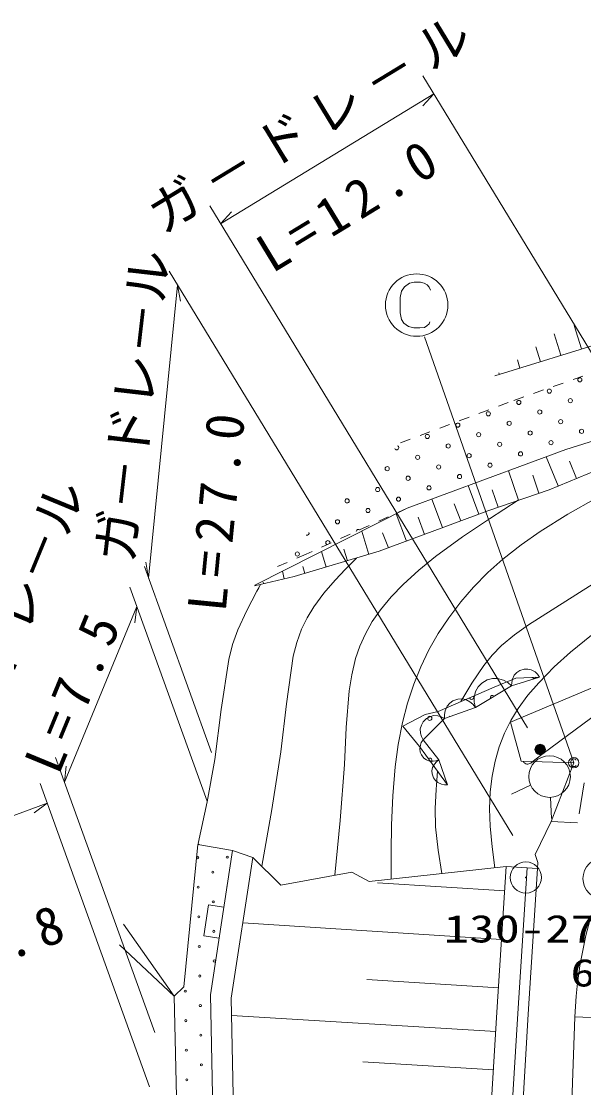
# Model space of a CAD drawing. Units: millimetres, scale not verified. Extents: x 40000 to 680000, y 20000 to 380000.
# Drawn here: x 392996 to 419882, y 267684 to 318639 of the extents above; entities that cross this region are included whole.
import ezdxf
from ezdxf.enums import TextEntityAlignment as Align

# ---------------------------------------------------------------- set-up
doc = ezdxf.new("R2010")
doc.units = ezdxf.units.MM
doc.header["$LTSCALE"] = 1000
for name, pattern in [('USER1', [9.899999, 7.790164, -0.97377, 0.162295, -0.97377]), ('USER2', [2, 1.5, -0.5]), ('USER5', [1, 0.5, -0.5])]:
    doc.linetypes.add(name, pattern=pattern)
for name, color, linetype, lineweight in [('S-BGD', 1, 'Continuous', 13), ('S-BGD-HTXT', 6, 'Continuous', 13), ('S-BMK', 2, 'Continuous', 13), ('S-BMK-SRVR', 3, 'Continuous', 13)]:
    doc.layers.add(name, color=color, linetype=linetype, lineweight=lineweight)
doc.styles.add('ＭＳ ゴシック', font='')
doc.styles.get('ＭＳ ゴシック').set_extended_font_data('MS Gothic')

# ---------------------------------------------------------------- blocks, each defined once
blk = doc.blocks.new('BUHIN1')
at = {"layer": 'S-BGD'}
blk.add_circle((0, 0), 22.5, dxfattribs=at)
at = {"layer": 'S-BMK-SRVR'}
blk.add_circle((0, 0), 746, dxfattribs=at)

msp = doc.modelspace()

# ---------------------------------------------------------------- linework, layer by layer
at = {"layer": 'S-BGD'}
for p, q in [((412712, 315175), (412184, 314601)), ((402523, 308969), (403052, 309543)), ((400468, 306030), (400609, 305263)), ((411169, 305747), (411109, 305447)), ((411312, 305957), (411169, 305747)), ((411552, 306122), (411312, 305957)), ((411784, 306167), (411552, 306122)), ((412077, 306167), (411784, 306167)), ((412249, 306122), (412077, 306167)), ((412392, 306040), (412249, 306122)), ((412497, 305935), (412392, 306040)), ((412557, 305792), (412497, 305935)), ((411109, 305447), (411109, 304712)), ((411109, 304712), (411169, 304397)), ((411169, 304397), (411282, 304210)), ((411282, 304210), (411499, 304052)), ((412489, 304180), (412534, 304285)), ((424179, 304346), (415631, 301700)), ((411499, 304052), (411769, 303992)), ((411769, 303992), (412054, 303992)), ((412054, 303992), (412272, 304015)), ((412272, 304015), (412384, 304082)), ((412384, 304082), (412489, 304180)), ((418792, 302679), (418476, 303699)), ((419771, 302982), (419424, 304102)), ((419406, 283212), (412274, 303570)), ((417812, 302375), (417594, 303080)), ((416833, 302072), (416713, 302460)), ((415853, 301769), (415831, 301841)), ((418225, 296258), (425234, 299147)), ((423500, 299592), (419029, 298185)), ((419029, 298185), (411446, 295373)), ((418663, 296438), (418087, 297836)), ((419539, 296799), (419202, 297619)), ((416762, 295757), (416280, 297166)), ((417737, 296091), (417443, 296951)), ((414866, 295094), (414357, 296453)), ((415299, 295256), (418225, 296258)), ((415786, 295423), (415502, 296253)), ((413137, 294447), (412626, 295811)), ((414002, 294770), (413696, 295587)), ((416059, 295314), (416742, 295750)), ((420475, 295860), (419128, 295085)), ((404167, 291700), (411446, 295373)), ((410111, 293313), (415299, 295256)), ((411408, 293799), (410918, 295107)), ((415376, 294872), (416059, 295314)), ((419128, 295085), (417808, 294256)), ((412272, 294123), (411965, 294943)), ((414083, 294004), (415376, 294872)), ((409603, 293162), (409271, 294276)), ((410543, 293475), (410271, 294203)), ((417808, 294256), (416898, 293622)), ((412803, 293072), (414083, 294004)), ((416898, 293622), (416021, 292938)), ((406047, 292103), (410111, 293313)), ((407571, 292557), (407348, 293305)), ((408587, 292859), (408421, 293418)), ((411998, 292420), (412803, 293072)), ((399084, 292036), (398943, 292803)), ((406555, 292255), (406454, 292594)), ((408501, 292465), (409014, 292987)), ((416021, 292938), (415303, 292295)), ((404138, 291672), (406047, 292103)), ((405558, 291993), (405475, 292360)), ((408002, 291938), (408501, 292465)), ((411246, 291734), (411998, 292420)), ((415303, 292295), (414617, 291600)), ((417241, 289808), (420807, 292066)), ((404254, 291404), (404346, 291571)), ((404346, 291571), (404438, 291739)), ((404579, 291771), (404563, 291845)), ((407460, 291312), (408002, 291938)), ((410678, 291139), (411246, 291734)), ((414617, 291600), (414002, 290893)), ((403772, 290488), (404254, 291404)), ((406980, 290668), (407460, 291312)), ((410170, 290521), (410678, 291139)), ((398517, 290674), (398431, 289898)), ((403348, 289555), (403772, 290488)), ((406659, 290142), (406980, 290668)), ((409777, 289954), (410170, 290521)), ((414002, 290893), (413427, 290141)), ((406392, 289591), (406659, 290142)), ((409444, 289369), (409777, 289954)), ((413427, 290141), (412927, 289387)), ((403100, 288856), (403348, 289555)), ((406164, 288957), (406392, 289591)), ((416573, 289327), (417241, 289808)), ((405994, 288307), (406164, 288957)), ((409183, 288784), (409444, 289369)), ((412927, 289387), (412478, 288603)), ((415957, 288809), (416573, 289327)), ((420252, 289314), (419258, 288499)), ((402910, 288140), (403100, 288856)), ((408980, 288184), (409183, 288784)), ((412478, 288603), (412092, 287799)), ((415505, 288353), (415957, 288809)), ((416382, 285153), (424354, 288507)), ((419258, 288499), (418478, 287792)), ((402550, 285757), (402910, 288140)), ((405667, 286029), (405994, 288307)), ((408795, 287419), (408980, 288184)), ((415105, 287864), (415505, 288353)), ((408670, 286641), (408795, 287419)), ((412092, 287799), (411761, 286973)), ((414535, 287020), (415105, 287864)), ((416562, 287395), (416478, 287207)), ((416684, 287522), (416562, 287395)), ((416825, 287622), (416684, 287522)), ((417033, 287688), (416825, 287622)), ((417206, 287688), (417033, 287688)), ((417378, 287654), (417206, 287688)), ((417555, 287548), (417378, 287654)), ((417677, 287443), (417555, 287548)), ((417776, 287305), (417677, 287443)), ((418478, 287792), (417731, 287034)), ((411761, 286973), (411463, 286060)), ((414011, 286136), (414535, 287020)), ((416438, 286881), (414702, 285858)), ((415005, 287019), (414839, 286834)), ((415274, 287178), (415005, 287019)), ((415517, 287233), (415274, 287178)), ((415769, 287242), (415517, 287233)), ((415600, 286830), (416637, 287255)), ((416051, 287151), (415769, 287242)), ((416255, 287043), (416051, 287151)), ((416438, 286881), (416255, 287043)), ((417776, 287305), (416438, 286881)), ((416443, 287052), (416438, 286881)), ((416478, 287207), (416443, 287052)), ((416637, 287255), (417776, 287305)), ((417731, 287034), (417215, 286435)), ((408525, 284887), (408670, 286641)), ((412928, 285662), (415600, 286830)), ((414710, 286617), (414653, 286326)), ((414839, 286834), (414710, 286617)), ((417215, 286435), (416747, 285801)), ((405399, 283736), (405667, 286029)), ((411463, 286060), (411223, 285132)), ((414702, 285858), (413231, 285332)), ((413348, 285908), (413263, 285696)), ((413479, 286055), (413348, 285908)), ((413632, 286171), (413479, 286055)), ((413860, 286253), (413632, 286171)), ((414052, 286260), (413860, 286253)), ((414245, 286229), (414052, 286260)), ((414446, 286119), (414245, 286229)), ((414586, 286007), (414446, 286119)), ((414702, 285858), (414586, 286007)), ((414653, 286326), (414653, 286098)), ((414653, 286098), (414702, 285858)), ((421145, 286020), (417951, 283645)), ((402250, 283361), (402550, 285757)), ((411238, 284951), (412301, 285517)), ((412301, 285517), (412928, 285662)), ((412523, 285412), (412363, 285329)), ((412698, 285463), (412523, 285412)), ((412912, 285450), (412698, 285463)), ((413074, 285412), (412912, 285450)), ((413231, 285332), (413074, 285412)), ((413263, 285696), (413230, 285522)), ((413230, 285522), (413231, 285332)), ((416747, 285801), (416399, 285231)), ((408440, 283120), (408525, 284887)), ((411223, 285132), (411019, 284083)), ((412027, 283979), (411238, 284951)), ((412121, 285010), (412070, 284835)), ((412204, 285169), (412121, 285010)), ((413231, 285332), (412201, 284301)), ((412363, 285329), (412204, 285169)), ((416399, 285231), (416102, 284628)), ((416898, 283281), (416382, 285153)), ((412070, 284835), (412083, 284621)), ((412083, 284621), (412124, 284461)), ((412124, 284461), (412201, 284301)), ((416102, 284628), (415848, 283970)), ((411019, 284083), (410872, 283014)), ((412639, 283162), (412027, 283979)), ((412073, 284048), (412043, 283872)), ((412043, 283872), (412069, 283722)), ((412120, 284179), (412073, 284048)), ((412201, 284301), (412120, 284179)), ((412201, 284301), (412959, 283352)), ((415848, 283970), (415651, 283291)), ((401878, 281347), (402250, 283361)), ((404974, 280979), (405399, 283736)), ((412069, 283722), (412123, 283582)), ((412123, 283582), (412240, 283435)), ((412240, 283435), (412365, 283352)), ((412365, 283352), (412505, 283293)), ((412819, 283303), (412959, 283352)), ((412959, 283352), (412838, 283260)), ((412959, 283352), (413375, 282162)), ((417549, 283347), (417349, 283198)), ((417951, 283645), (417549, 283347)), ((419282, 283321), (419274, 283270)), ((419305, 283356), (419282, 283321)), ((419345, 283385), (419305, 283356)), ((419383, 283393), (419345, 283385)), ((419432, 283394), (419383, 283393)), ((419461, 283387), (419432, 283394)), ((419485, 283374), (419461, 283387)), ((419503, 283357), (419485, 283374)), ((419513, 283334), (419503, 283357)), ((395057, 282278), (395143, 283053)), ((408239, 280458), (408440, 283120)), ((410872, 283014), (410756, 281628)), ((412505, 283293), (412683, 283284)), ((412656, 282986), (412630, 282830)), ((412630, 282830), (412635, 282675)), ((413375, 282162), (412639, 283162)), ((412747, 283148), (412656, 282986)), ((412683, 283284), (412819, 283303)), ((412838, 283260), (412747, 283148)), ((412860, 282371), (412898, 282811)), ((415651, 283291), (415504, 282567)), ((419406, 283212), (416898, 283281)), ((417027, 283217), (416999, 283249)), ((417068, 283184), (417027, 283217)), ((417112, 283164), (417068, 283184)), ((417163, 283150), (417112, 283164)), ((417211, 283148), (417163, 283150)), ((417262, 283155), (417211, 283148)), ((417306, 283172), (417262, 283155)), ((417349, 283198), (417306, 283172)), ((418320, 280400), (419406, 283212)), ((419274, 283270), (419277, 283148)), ((419277, 283148), (419288, 283096)), ((419288, 283096), (419307, 283065)), ((419307, 283065), (419344, 283039)), ((419344, 283039), (419390, 283031)), ((419390, 283031), (419437, 283032)), ((419437, 283032), (419473, 283036)), ((419473, 283036), (419492, 283048)), ((419492, 283048), (419509, 283065)), ((419509, 283065), (419516, 283082)), ((412635, 282675), (412699, 282490)), ((412699, 282490), (412793, 282366)), ((412793, 282366), (412910, 282260)), ((412825, 281931), (412860, 282371)), ((415504, 282567), (415415, 281825)), ((412781, 281032), (412825, 281931)), ((412910, 282260), (413081, 282190)), ((413081, 282190), (413221, 282162)), ((413221, 282162), (413375, 282162)), ((415415, 281825), (415386, 281004)), ((417341, 282132), (416432, 281714)), ((394239, 281273), (393607, 280815)), ((401448, 279350), (401878, 281347)), ((410756, 281628), (410699, 280238)), ((418299, 281550), (418348, 280552)), ((404496, 278268), (404974, 280979)), ((412798, 280146), (412781, 281032)), ((415386, 281004), (415417, 280186)), ((407981, 277836), (408239, 280458)), ((418320, 280400), (417557, 278834)), ((410699, 280238), (410680, 278948)), ((412918, 279028), (412798, 280146)), ((415417, 280186), (415512, 279192)), ((400765, 272497), (401443, 279305)), ((401443, 279305), (403092, 279016)), ((401443, 279305), (403092, 279016)), ((401466, 279321), (401448, 279350)), ((401479, 279299), (401466, 279321)), ((403092, 279016), (402046, 272114)), ((404068, 278690), (403092, 279016)), ((410680, 278948), (410677, 277651)), ((413098, 277913), (412918, 279028)), ((415512, 279192), (415640, 278189)), ((417557, 278834), (417696, 278439)), ((403034, 271964), (404068, 278690)), ((405409, 277367), (404068, 278690)), ((416180, 278247), (409621, 277537)), ((416180, 278247), (415732, 271290)), ((416180, 278247), (415732, 271290)), ((416180, 278247), (417677, 278151)), ((417696, 278439), (417677, 278151)), ((408791, 277984), (405409, 277367)), ((409621, 277537), (408791, 277984)), ((417178, 278183), (416730, 271226)), ((417677, 278151), (417229, 271194)), ((416106, 277088), (410024, 277480)), ((401940, 276419), (401715, 274936)), ((402682, 276307), (401940, 276419)), ((400303, 272055), (397874, 275505)), ((415956, 274769), (403588, 275565)), ((401715, 274936), (402457, 274824)), ((400303, 272055), (397694, 274511)), ((415807, 272450), (409520, 272855)), ((400303, 272055), (400765, 272497)), ((402046, 272114), (402305, 257587)), ((400766, 253278), (400303, 272055)), ((403304, 257670), (403034, 271964)), ((415677, 270373), (403050, 271138)), ((415732, 271290), (415399, 265788)), ((415732, 271285), (415399, 265788)), ((416730, 271224), (416396, 265703)), ((417229, 271194), (416895, 265673)), ((415566, 268539), (409325, 268917))]:
    msp.add_line(p, q, dxfattribs=at)
at = {"layer": 'S-BGD', "linetype": 'USER5'}
for p, q in [((416543, 300524), (424062, 303171)), ((411125, 298496), (416543, 300524)), ((411446, 295373), (406621, 293179)), ((406621, 293179), (404944, 292458))]:
    msp.add_line(p, q, dxfattribs=at)
at = {"layer": 'S-BGD', "linetype": 'USER2'}
for p, q in [((419898, 282243), (419594, 280344)), ((419594, 280344), (418320, 280400))]:
    msp.add_line(p, q, dxfattribs=at)
at = {"layer": 'S-BGD'}
for centre, radius in [((411897, 305080), 1492), ((419699, 301509), 99.5), ((418240, 300968), 99.5), ((416782, 300427), 99.5), ((419240, 300509), 99.5), ((415323, 299886), 99.5), ((417782, 299968), 99.5), ((413865, 299345), 99.5), ((416323, 299427), 99.5), ((418781, 299509), 99.5), ((419781, 299050), 99.5), ((412406, 298804), 99.5), ((414864, 298886), 99.5), ((417323, 298968), 99.5), ((418322, 298509), 99.5), ((413406, 298346), 99.5), ((415864, 298428), 99.5), ((411947, 297805), 99.5), ((414405, 297887), 99.5), ((416864, 297969), 99.5), ((410489, 297264), 99.5), ((412947, 297346), 99.5), ((415405, 297428), 99.5), ((411488, 296805), 99.5), ((413947, 296887), 99.5), ((410030, 296264), 99.5), ((412488, 296346), 99.5), ((408571, 295723), 99.5), ((411029, 295805), 99.5), ((409571, 295265), 99.5), ((408112, 294724), 99.5), ((406195, 293183), 99.5), ((412524, 285332), 99.5), ((417802, 283845), 249), ((417802, 283845), 220), ((417802, 283845), 191), ((417802, 283845), 161), ((417802, 283845), 132), ((417802, 283845), 97.5), ((417802, 283845), 67.5), ((417802, 283845), 38.7), ((417802, 283845), 7.5), ((418250, 282549), 995), ((419406, 283212), 249), ((402843, 278700), 49.8), ((402148, 277981), 49.8), ((401454, 277261), 49.8), ((402173, 276567), 49.8), ((401479, 275847), 49.8), ((402199, 275153), 49.8), ((401504, 274433), 49.8), ((402224, 273739), 49.8), ((401530, 273019), 49.8), ((400835, 272300), 49.8), ((401555, 271605), 49.8), ((400860, 270886), 49.8), ((401580, 270191), 49.8), ((400886, 269472), 49.8), ((401605, 268777), 49.8), ((400911, 268058), 49.8)]:
    msp.add_circle(centre, radius, dxfattribs=at)
for centre, radius, start, end in [((410947, 298264), 99.5, 199.3023, 69.351), ((406654, 294183), 99.5, 247.4063, 21.247), ((409112, 294265), 99.5, 49.9022, 179.0098), ((407653, 293724), 99.5, 340.7057, 248.2063), ((417524, 287332), 99.5, 205.3626, 339.6796), ((414524, 286332), 99.5, 188.881, 38.3708), ((415524, 286332), 99.5, 35.623, 205.4349), ((413524, 285332), 99.5, 101.7721, 117.5739), ((412524, 283332), 99.5, 301.428, 132.2772), ((401429, 278675), 49.8, 190.2094, 158.4171), ((402868, 277286), 49.8, 129.8193, 212.9348)]:
    msp.add_arc(centre, radius, start, end, dxfattribs=at)
at = {"layer": 'S-BGD-HTXT'}
for p, q in [((412192, 316029), (427388, 291085)), ((402523, 308969), (412712, 315175)), ((417200, 284878), (402003, 309823)), ((416489, 279732), (400061, 306699)), ((399084, 292036), (400468, 306030)), ((398887, 292581), (402091, 283704)), ((398181, 291607), (401876, 281370)), ((395057, 282278), (398517, 290674)), ((394632, 283455), (399373, 270320)), ((393899, 282213), (399128, 267728)), ((385160, 277996), (394239, 281273)), ((419462, 271066), (449232, 269990))]:
    msp.add_line(p, q, dxfattribs=at)
at = {"layer": 'S-BMK', "linetype": 'USER1'}
msp.add_line((419266, 265654), (419462, 271066), dxfattribs=at)
at = {"layer": 'S-BMK'}
msp.add_circle((420842, 277677), 995, dxfattribs=at)
msp.add_arc((439449, 270344), 20000, 155.3884, 177.931, dxfattribs=at)

# ---------------------------------------------------------------- block references
at = {"rotation": 241.90591}
msp.add_blockref('BUHIN1', (417119, 277728), dxfattribs=at)

# ---------------------------------------------------------------- texts
at = {"layer": 'S-BGD-HTXT', "style": 'ＭＳ ゴシック'}
for rotation, p in [(83.4, (398901, 292636)), (67.6, (390912, 282175))]:
    msp.add_text('ガ－ドレ－ル', height=1833, rotation=rotation, dxfattribs=at).set_placement(p, align=Align.BOTTOM_LEFT)
at = {"layer": 'S-BGD-HTXT', "char_height": 1833, "attachment_point": 7, "style": 'ＭＳ ゴシック'}
for s, insert, rotation in [('\\T1.2;ガ－ドレ－ル', (399795, 308350), 31.3), ('\\T1.32;L=12.0', (404997, 306544), 31.3), ('\\T1.32;L=27.0', (402791, 290364), 84.4), ('\\T1.32;L=7.5', (394806, 282550), 67.6), ('\\T1.32;L=9.8', (387844, 272077), 19.8)]:
    msp.add_mtext(s, dxfattribs=dict(at, insert=insert, rotation=rotation))
at = {"layer": 'S-BMK-SRVR', "style": 'ＭＳ ゴシック', "width": 1.35}
for s, p in [('130-27-0-2', (413193, 274225)), ('60.58', (419244, 272123))]:
    msp.add_text(s, height=1320, dxfattribs=at).set_placement(p, align=Align.BOTTOM_LEFT)

doc.saveas('drawing.dxf')
